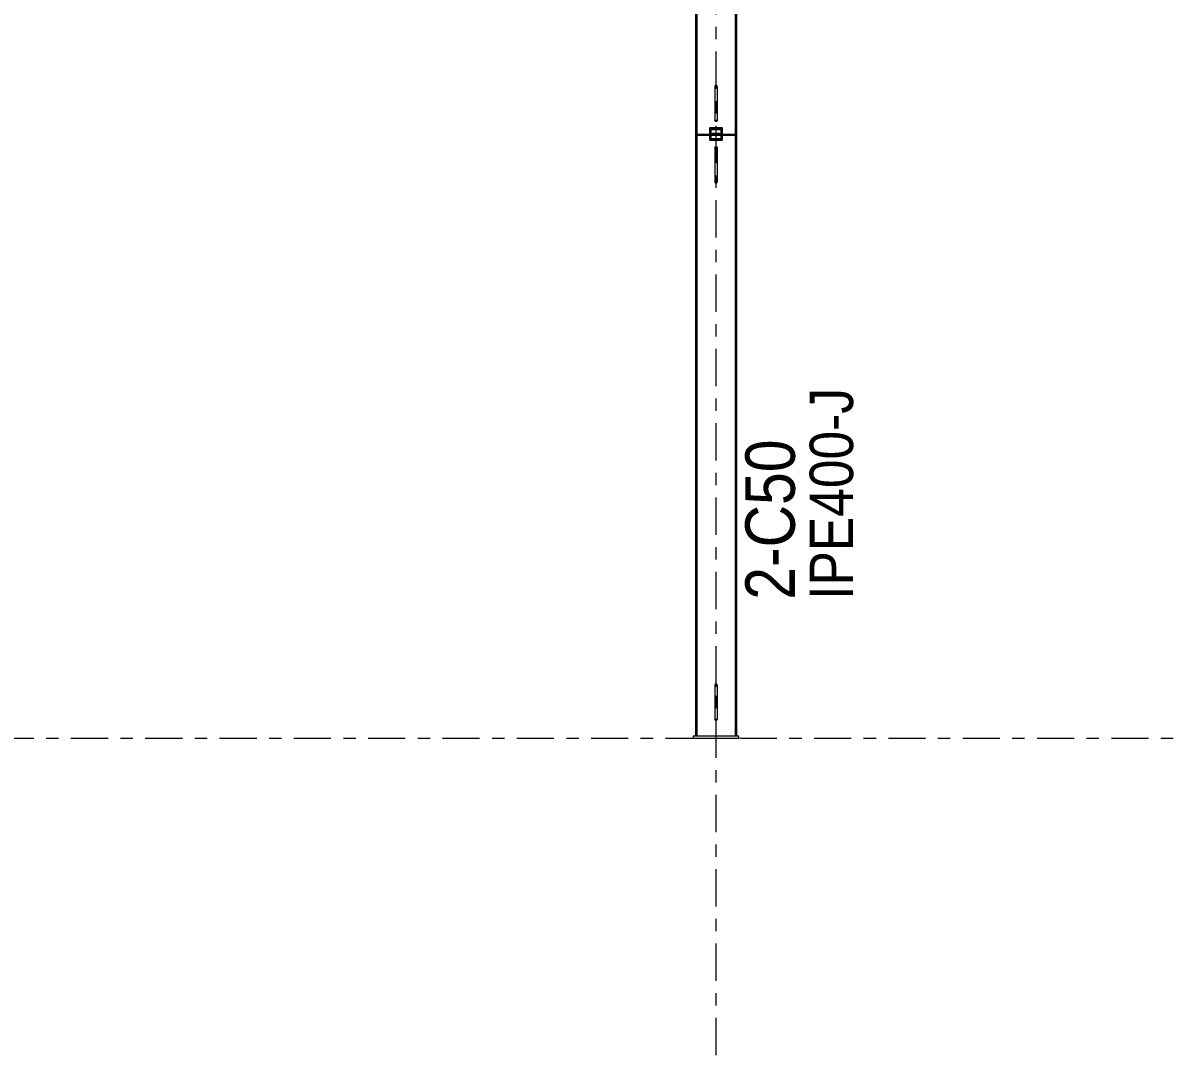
# Model space of a CAD drawing. Header units: millimetres. Extents: x -49 to 773, y -82 to 492.
# Drawn here: x 178.2 to 270.4, y 325 to 408.3 of the extents above; entities that cross this region are included whole.
import ezdxf

# ---------------------------------------------------------------- set-up
doc = ezdxf.new("R2010")
doc.units = ezdxf.units.MM
for name, pattern in [('XKITLINE00', [0]), ('XKITLINE02', [4, 2, -2]), ('XKITLINE03', [6, 3, -1, 1, -1])]:
    doc.linetypes.add(name, pattern=pattern)
for name, color, linetype, lineweight in [('Part', 2, 'Continuous', 0), ('PartMark', 7, 'Continuous', 0), ('S-grid', 1, 'Continuous', 0)]:
    doc.layers.add(name, color=color, linetype=linetype, lineweight=lineweight)
doc.styles.add('ARIAL', font='ARIAL.TTF')

# ---------------------------------------------------------------- blocks, each defined once
blk = doc.blocks.new('*A356')
at = {"layer": 'Part'}
blk.add_hatch(color=3, dxfattribs=at).paths.add_polyline_path([(234.144, 403.232), (234.202, 403.202), (234.227, 403.129), (234.202, 403.055), (234.144, 403.025), (234.085, 403.055), (234.06, 403.129), (234.085, 403.202)], flags=17)
blk = doc.blocks.new('*A358')
at = {"layer": 'Part'}
h = blk.add_hatch(color=3, dxfattribs=at)
h.paths.add_polyline_path([(233.727, 398.873), (233.727, 399.707), (234.56, 399.707), (234.56, 398.873)], flags=17)
h.paths.add_polyline_path([(233.76, 399.673), (233.76, 398.907), (234.527, 398.907), (234.527, 399.673)])
blk = doc.blocks.new('*A379')
at = {"layer": 'Part'}
blk.add_hatch(color=3, dxfattribs=at).paths.add_polyline_path([(234.144, 354.925), (234.202, 354.894), (234.227, 354.821), (234.202, 354.747), (234.144, 354.717), (234.085, 354.747), (234.06, 354.821), (234.085, 354.894)], flags=17)
blk = doc.blocks.new('*A389')
at = {"layer": 'Part'}
blk.add_hatch(color=3, dxfattribs=at).paths.add_polyline_path([(234.144, 395.541), (234.202, 395.51), (234.227, 395.436), (234.202, 395.363), (234.144, 395.332), (234.085, 395.363), (234.06, 395.436), (234.085, 395.51)], flags=17)
blk = doc.blocks.new('*A1513')
at = {"layer": 'S-grid', "color": 1, "linetype": 'XKITLINE03', "lineweight": 0}
blk.add_line((2.06, 350.54), (537.176, 350.54), dxfattribs=at)
blk = doc.blocks.new('*A1560')
at = {"layer": 'S-grid', "color": 1, "linetype": 'XKITLINE03', "lineweight": 0}
blk.add_line((234.144, 324.954), (234.144, 474.082), dxfattribs=at)
at = {"layer": 'S-grid', "color": 3, "style": 'ARIAL', "width": 0.85}
blk.add_text("8'", height=3, dxfattribs=at).set_placement((232.649, 475.082))
blk = doc.blocks.new('*A1726')
at = {"layer": 'Part', "color": 2, "linetype": 'XKITLINE00', "lineweight": 0}
for p, q in [((232.477, 448.232), (235.81, 448.232)), ((232.585, 448.232), (232.585, 447.212)), ((235.702, 448.232), (235.702, 447.212)), ((232.585, 447.129), (232.585, 399.248)), ((235.702, 447.129), (235.702, 399.248)), ((232.477, 436.899), (232.477, 350.707)), ((235.81, 436.899), (235.81, 350.707)), ((232.585, 399.165), (232.585, 350.707)), ((235.702, 399.165), (235.702, 350.707))]:
    blk.add_line(p, q, dxfattribs=at)
at = {"layer": 'Part', "color": 7, "linetype": 'XKITLINE02', "lineweight": 0}
for p, q in [((232.477, 436.899), (232.477, 448.232)), ((235.81, 448.232), (235.81, 436.899)), ((232.585, 447.212), (232.585, 447.129)), ((235.702, 447.212), (235.702, 447.129)), ((232.585, 399.248), (232.585, 399.165)), ((235.702, 399.248), (235.702, 399.165)), ((235.81, 350.707), (232.477, 350.707))]:
    blk.add_line(p, q, dxfattribs=at)
blk = doc.blocks.new('*A1727')
at = {"layer": 'Part', "color": 2, "linetype": 'XKITLINE00', "lineweight": 0}
for p, q in [((234.085, 403.202), (234.06, 403.129)), ((234.06, 403.129), (234.06, 400.982)), ((234.06, 403.129), (234.085, 403.055)), ((234.144, 403.232), (234.085, 403.202)), ((234.085, 403.055), (234.144, 403.025)), ((234.202, 403.202), (234.144, 403.232)), ((234.144, 403.025), (234.202, 403.055)), ((234.227, 403.129), (234.202, 403.202)), ((234.202, 403.055), (234.227, 403.129)), ((234.227, 403.129), (234.227, 400.982))]:
    blk.add_line(p, q, dxfattribs=at)
at = {"layer": 'Part', "color": 7, "linetype": 'XKITLINE02', "lineweight": 0}
for p, q in [((234.06, 400.982), (234.06, 400.36)), ((234.06, 400.36), (234.085, 400.407)), ((234.085, 400.312), (234.06, 400.36)), ((234.085, 400.407), (234.144, 400.426)), ((234.144, 400.293), (234.085, 400.312)), ((234.144, 400.426), (234.202, 400.407)), ((234.202, 400.312), (234.144, 400.293)), ((234.202, 400.407), (234.227, 400.36)), ((234.227, 400.36), (234.202, 400.312)), ((234.227, 400.982), (234.227, 400.36))]:
    blk.add_line(p, q, dxfattribs=at)
blk = doc.blocks.new('*A1729')
at = {"layer": 'Part', "color": 2, "linetype": 'XKITLINE00', "lineweight": 0}
for p, q in [((233.727, 399.707), (233.727, 398.873)), ((233.727, 399.707), (234.56, 399.707)), ((233.76, 398.907), (233.76, 399.673)), ((233.76, 399.673), (234.527, 399.673)), ((234.527, 399.673), (234.527, 398.907)), ((234.56, 399.707), (234.56, 398.873)), ((234.56, 398.873), (233.727, 398.873)), ((234.527, 398.907), (233.76, 398.907))]:
    blk.add_line(p, q, dxfattribs=at)
blk = doc.blocks.new('*A1730')
at = {"layer": 'Part', "color": 2, "linetype": 'XKITLINE00', "lineweight": 0}
for p, q in [((232.31, 350.707), (232.31, 350.54)), ((235.977, 350.707), (232.31, 350.707)), ((232.31, 350.54), (235.977, 350.54)), ((235.977, 350.54), (235.977, 350.707))]:
    blk.add_line(p, q, dxfattribs=at)
blk = doc.blocks.new('*A1731')
at = {"layer": 'Part', "color": 7, "linetype": 'XKITLINE02', "lineweight": 0}
for p, q in [((235.702, 399.248), (232.585, 399.248)), ((232.585, 399.165), (232.585, 399.248)), ((235.702, 399.165), (232.585, 399.165)), ((232.71, 399.248), (232.71, 399.165)), ((235.577, 399.165), (235.577, 399.248)), ((235.702, 399.248), (235.702, 399.165))]:
    blk.add_line(p, q, dxfattribs=at)
blk = doc.blocks.new('*A1732')
at = {"layer": 'Part', "color": 7, "linetype": 'XKITLINE02', "lineweight": 0}
for p, q in [((233.644, 399.332), (233.644, 399.248)), ((234.644, 399.332), (233.644, 399.332)), ((234.644, 399.248), (234.644, 399.332)), ((233.644, 399.248), (234.644, 399.248))]:
    blk.add_line(p, q, dxfattribs=at)
blk = doc.blocks.new('*A1733')
at = {"layer": 'Part', "color": 7, "linetype": 'XKITLINE02', "lineweight": 0}
for p, q in [((233.644, 399.79), (234.644, 399.79)), ((233.644, 398.79), (233.644, 399.79)), ((234.644, 399.79), (234.644, 398.79)), ((234.644, 398.79), (233.644, 398.79))]:
    blk.add_line(p, q, dxfattribs=at)
blk = doc.blocks.new('*A1734')
at = {"layer": 'Part', "color": 2, "linetype": 'XKITLINE00', "lineweight": 0}
for p, q in [((233.644, 399.248), (232.585, 399.248)), ((232.585, 399.165), (232.585, 399.248)), ((233.644, 399.165), (232.585, 399.165)), ((235.702, 399.248), (234.644, 399.248)), ((235.702, 399.165), (234.644, 399.165)), ((235.702, 399.248), (235.702, 399.165))]:
    blk.add_line(p, q, dxfattribs=at)
at = {"layer": 'Part', "color": 7, "linetype": 'XKITLINE02', "lineweight": 0}
for p, q in [((232.71, 399.165), (232.71, 399.248)), ((234.644, 399.248), (233.644, 399.248)), ((234.644, 399.165), (233.644, 399.165)), ((235.577, 399.165), (235.577, 399.248))]:
    blk.add_line(p, q, dxfattribs=at)
blk = doc.blocks.new('*A1735')
at = {"layer": 'Part', "color": 7, "linetype": 'XKITLINE02', "lineweight": 0}
for p, q in [((233.644, 399.248), (233.644, 399.332)), ((233.644, 399.332), (234.644, 399.332)), ((234.644, 399.332), (234.644, 399.248)), ((234.644, 399.248), (233.644, 399.248))]:
    blk.add_line(p, q, dxfattribs=at)
blk = doc.blocks.new('*A1736')
at = {"layer": 'Part', "color": 2, "linetype": 'XKITLINE00', "lineweight": 0}
for p, q in [((234.644, 399.79), (233.644, 399.79)), ((233.644, 399.79), (233.644, 398.79)), ((234.644, 398.79), (234.644, 399.79)), ((233.644, 398.79), (234.644, 398.79))]:
    blk.add_line(p, q, dxfattribs=at)
blk = doc.blocks.new('*A1802')
at = {"layer": 'Part', "color": 2, "linetype": 'XKITLINE00', "lineweight": 0}
for p, q in [((234.085, 354.894), (234.06, 354.821)), ((234.06, 354.821), (234.06, 352.659)), ((234.06, 354.821), (234.085, 354.747)), ((234.144, 354.925), (234.085, 354.894)), ((234.085, 354.747), (234.144, 354.717)), ((234.202, 354.894), (234.144, 354.925)), ((234.144, 354.717), (234.202, 354.747)), ((234.227, 354.821), (234.202, 354.894)), ((234.202, 354.747), (234.227, 354.821)), ((234.227, 354.821), (234.227, 352.659))]:
    blk.add_line(p, q, dxfattribs=at)
at = {"layer": 'Part', "color": 7, "linetype": 'XKITLINE02', "lineweight": 0}
for p, q in [((234.06, 352.659), (234.06, 352.034)), ((234.227, 352.659), (234.227, 352.034)), ((234.06, 352.034), (234.085, 352.081)), ((234.085, 351.987), (234.06, 352.034)), ((234.085, 352.081), (234.144, 352.101)), ((234.144, 351.967), (234.085, 351.987)), ((234.144, 352.101), (234.202, 352.081)), ((234.202, 351.987), (234.144, 351.967)), ((234.202, 352.081), (234.227, 352.034)), ((234.227, 352.034), (234.202, 351.987))]:
    blk.add_line(p, q, dxfattribs=at)
blk = doc.blocks.new('*A1810')
at = {"layer": 'Part', "color": 7, "linetype": 'XKITLINE02', "lineweight": 0}
for p, q in [((234.56, 399.707), (233.727, 399.707)), ((233.727, 399.707), (233.727, 398.873)), ((233.76, 399.673), (234.527, 399.673)), ((233.76, 398.907), (233.76, 399.673)), ((234.527, 399.673), (234.527, 398.907)), ((234.56, 398.873), (234.56, 399.707)), ((233.727, 398.873), (234.56, 398.873)), ((234.527, 398.907), (233.76, 398.907))]:
    blk.add_line(p, q, dxfattribs=at)
blk = doc.blocks.new('*A1813')
at = {"layer": 'Part', "color": 7, "linetype": 'XKITLINE02', "lineweight": 0}
for p, q in [((234.06, 398.223), (234.085, 398.27)), ((234.06, 398.223), (234.06, 397.598)), ((234.085, 398.176), (234.06, 398.223)), ((234.085, 398.27), (234.144, 398.29)), ((234.144, 398.157), (234.085, 398.176)), ((234.144, 398.29), (234.202, 398.27)), ((234.202, 398.176), (234.144, 398.157)), ((234.202, 398.27), (234.227, 398.223)), ((234.227, 398.223), (234.202, 398.176)), ((234.227, 398.223), (234.227, 397.598))]:
    blk.add_line(p, q, dxfattribs=at)
at = {"layer": 'Part', "color": 2, "linetype": 'XKITLINE00', "lineweight": 0}
for p, q in [((234.06, 397.598), (234.06, 395.436)), ((234.227, 397.598), (234.227, 395.436)), ((234.085, 395.51), (234.06, 395.436)), ((234.06, 395.436), (234.085, 395.363)), ((234.144, 395.541), (234.085, 395.51)), ((234.085, 395.363), (234.144, 395.332)), ((234.202, 395.51), (234.144, 395.541)), ((234.144, 395.332), (234.202, 395.363)), ((234.227, 395.436), (234.202, 395.51)), ((234.202, 395.363), (234.227, 395.436))]:
    blk.add_line(p, q, dxfattribs=at)
blk = doc.blocks.new('*A2062')
at = {"layer": 'PartMark', "color": 7, "style": 'ARIAL', "width": 0.85}
blk.add_text('IPE400-J', height=3.5, rotation=90.00021, dxfattribs=at).set_placement((245.21, 361.707))
at = {"layer": 'PartMark', "color": 3, "style": 'ARIAL', "width": 0.85}
blk.add_text('2-C50', height=4, rotation=90.00021, dxfattribs=at).set_placement((240.51, 361.707))

msp = doc.modelspace()

# ---------------------------------------------------------------- block references
at = {"lineweight": 0}
for name in ['*A1560', '*A1726', '*A356', '*A1727', '*A1733', '*A1736', '*A1732', '*A1735', '*A358', '*A1729', '*A1810', '*A1731', '*A1734', '*A1813', '*A389', '*A2062', '*A379', '*A1802', '*A1513', '*A1730']:
    msp.add_blockref(name, (0, 0), dxfattribs=at)

doc.saveas('drawing.dxf')
